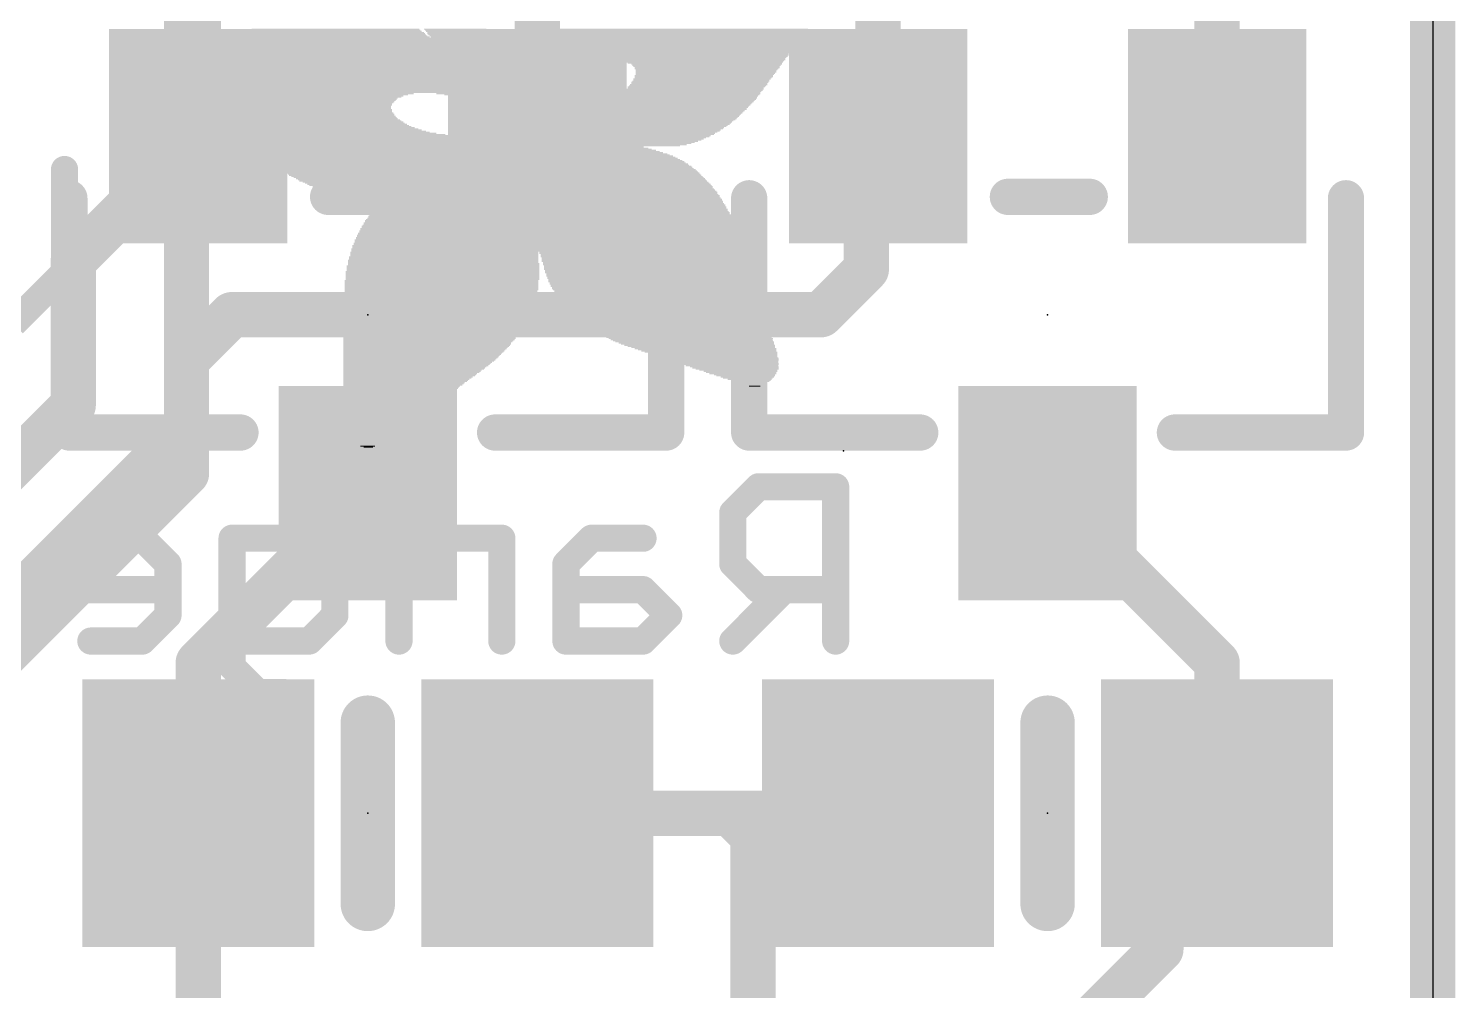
# Model space of a CAD drawing. Extents: x -0.1 to 20.4, y -0.1 to 17.9.
# Drawn here: x 12.45 to 20.45, y 4.85 to 10.24 of the extents above; entities that cross this region are included whole.
import ezdxf

# ---------------------------------------------------------------- set-up
doc = ezdxf.new("R2010")
doc.units = 0
for name, color, linetype in [('1', 12, 'CONTINUOUS'), ('16', 132, 'CONTINUOUS'), ('20', 53, 'CONTINUOUS'), ('21', 40, 'CONTINUOUS'), ('22', 6, 'CONTINUOUS'), ('23', 53, 'CONTINUOUS'), ('24', 53, 'CONTINUOUS')]:
    doc.layers.add(name, color=color, linetype=linetype)

# ---------------------------------------------------------------- blocks, each defined once
blk = doc.blocks.new('RECT')
blk.add_solid([(-0.5, -0.5), (0.5, -0.5), (-0.5, 0.5), (0.5, 0.5)])

msp = doc.modelspace()

# ---------------------------------------------------------------- linework, layer by layer
at = {"layer": '1', "const_width": 0.254}
for points in [[(20.32, 17.78), (20.32, 0)], [(13.401, 11.303), (13.401, 9.636)], [(15.301, 11.303), (15.301, 9.636)], [(17.211, 11.303), (17.211, 9.636)], [(19.111, 9.636), (19.111, 11.303)], [(12.7, 8.935), (13.401, 9.636)], [(17.145, 9.57), (17.211, 9.636)], [(17.145, 8.89), (17.145, 9.57)], [(12.7, 8.128), (12.7, 8.935)], [(16.891, 8.636), (17.145, 8.89)], [(13.335, 8.382), (13.589, 8.636)], [(13.589, 8.636), (16.891, 8.636)], [(13.335, 8.001), (13.335, 8.382)], [(12.065, 7.493), (12.7, 8.128)], [(12.319, 6.985), (13.335, 8.001)], [(14.351, 7.636), (13.401, 6.686)], [(18.161, 7.636), (19.111, 6.686)], [(13.401, 6.686), (13.401, 5.842)], [(19.111, 6.686), (19.111, 6.35)], [(18.796, 5.08), (18.796, 6.35)], [(18.796, 6.35), (19.111, 6.35)], [(19.111, 6.35), (19.111, 5.842)], [(13.401, 5.842), (13.401, 4.379)], [(15.301, 5.842), (16.383, 5.842)], [(16.383, 5.842), (17.211, 5.842)], [(16.383, 5.842), (16.51, 5.715)], [(16.51, 5.715), (16.51, 1.651)], [(17.78, 4.064), (18.796, 5.08)]]:
    msp.add_lwpolyline(points, dxfattribs=at)
at = {"layer": '1', "const_width": 0.127}
for points in [[(13.4459, 9.5911, 1), (13.3561, 9.6809)], [(17.2559, 9.5911, 1), (17.1661, 9.6809)], [(13.3375, 9.636, 1), (13.4645, 9.636)], [(15.2375, 9.636, 1), (15.3645, 9.636)], [(17.2085, 9.57, 1), (17.0815, 9.57)], [(17.1001, 9.6149, 1), (17.1899, 9.5251)], [(17.1475, 9.636, 1), (17.2745, 9.636)], [(19.0475, 9.636, 1), (19.1745, 9.636)], [(12.7635, 8.935, 1), (12.6365, 8.935)], [(12.6551, 8.9799, 1), (12.7449, 8.8901)], [(17.1899, 8.8451, 1), (17.1001, 8.9349)], [(17.0815, 8.89, 1), (17.2085, 8.89)], [(13.589, 8.6995, 1), (13.589, 8.5725)], [(13.6339, 8.5911, 1), (13.5441, 8.6809)], [(16.8461, 8.6809, 1), (16.9359, 8.5911)], [(16.891, 8.5725, 1), (16.891, 8.6995)], [(13.3985, 8.382, 1), (13.2715, 8.382)], [(13.2901, 8.4269, 1), (13.3799, 8.3371)], [(12.7449, 8.0831, 1), (12.6551, 8.1729)], [(12.6365, 8.128, 1), (12.7635, 8.128)], [(13.3799, 7.9561, 1), (13.2901, 8.0459)], [(13.2715, 8.001, 1), (13.3985, 8.001)], [(14.3959, 7.5911, 1), (14.3061, 7.6809)], [(18.2059, 7.6809, 1), (18.1161, 7.5911)], [(13.4645, 6.686, 1), (13.3375, 6.686)], [(19.1745, 6.686, 1), (19.0475, 6.686)], [(13.3561, 6.7309, 1), (13.4459, 6.6411)], [(19.0661, 6.6411, 1), (19.1559, 6.7309)], [(18.8595, 6.35, 1), (18.7325, 6.35)], [(18.796, 6.4135, 1), (18.796, 6.2865)], [(19.1745, 6.35, 1), (19.0475, 6.35)], [(19.0475, 6.35, 1), (19.1745, 6.35)], [(19.111, 6.2865, 1), (19.111, 6.4135)], [(13.4645, 5.842, 1), (13.3375, 5.842)], [(15.301, 5.9055, 1), (15.301, 5.7785)], [(16.383, 5.9055, 1), (16.383, 5.7785)], [(16.4279, 5.8869, 1), (16.3381, 5.7971)], [(16.383, 5.7785, 1), (16.383, 5.9055)], [(17.211, 5.7785, 1), (17.211, 5.9055)], [(13.3375, 5.842, 1), (13.4645, 5.842)], [(16.5735, 5.715, 1), (16.4465, 5.715)], [(19.0475, 5.842, 1), (19.1745, 5.842)], [(16.4651, 5.6701, 1), (16.5549, 5.7599)], [(18.8409, 5.0351, 1), (18.7511, 5.1249)], [(18.7325, 5.08, 1), (18.8595, 5.08)]]:
    msp.add_lwpolyline(points, format="xyb", dxfattribs=at)
at = {"layer": '16', "const_width": 0.254}
for points in [[(20.32, 17.78), (20.32, 0)], [(13.335, 13.716), (13.335, 7.747)], [(13.335, 7.747), (10.16, 4.572)]]:
    msp.add_lwpolyline(points, dxfattribs=at)
at = {"layer": '16', "const_width": 0.127}
for points in [[(13.3799, 7.7021, 1), (13.2901, 7.7919)], [(13.2715, 7.747, 1), (13.3985, 7.747)]]:
    msp.add_lwpolyline(points, format="xyb", dxfattribs=at)
at = {"layer": '20'}
msp.add_line((20.32, 15.24), (20.32, 2.54), dxfattribs=at)
at = {"layer": '21'}
for points, const_width in [([(12.6786, 7.9756), (12.6786, 9.2884)], 0.2032), ([(14.1286, 9.2964), (14.5874, 9.2964)], 0.2032), ([(16.0234, 9.2884), (16.0234, 7.9756)], 0.2032), ([(16.4886, 7.9756), (16.4886, 9.2884)], 0.2032), ([(17.9386, 9.2964), (18.3974, 9.2964)], 0.2032), ([(19.8334, 9.2884), (19.8334, 7.9756)], 0.2032), ([(13.6374, 7.9756), (12.6786, 7.9756)], 0.2032), ([(16.0234, 7.9756), (15.0646, 7.9756)], 0.2032), ([(17.4474, 7.9756), (16.4886, 7.9756)], 0.2032), ([(19.8334, 7.9756), (18.8746, 7.9756)], 0.2032), ([(14.351, 6.35), (14.351, 5.334)], 0.3048), ([(18.161, 5.334), (18.161, 6.35)], 0.3048)]:
    msp.add_lwpolyline(points, dxfattribs=dict(at, const_width=const_width))
for points, const_width in [([(12.7294, 9.2884, 1), (12.6278, 9.2884)], 0.1016), ([(14.1286, 9.3472, 1), (14.1286, 9.2456)], 0.1016), ([(14.5874, 9.2456, 1), (14.5874, 9.3472)], 0.1016), ([(16.0742, 9.2884, 1), (15.9726, 9.2884)], 0.1016), ([(16.5394, 9.2884, 1), (16.4378, 9.2884)], 0.1016), ([(17.9386, 9.3472, 1), (17.9386, 9.2456)], 0.1016), ([(18.3974, 9.2456, 1), (18.3974, 9.3472)], 0.1016), ([(19.8842, 9.2884, 1), (19.7826, 9.2884)], 0.1016), ([(12.6786, 8.0264, 1), (12.6786, 7.9248)], 0.1016), ([(12.6278, 7.9756, 1), (12.7294, 7.9756)], 0.1016), ([(13.6374, 7.9248, 1), (13.6374, 8.0264)], 0.1016), ([(15.0646, 8.0264, 1), (15.0646, 7.9248)], 0.1016), ([(15.9726, 7.9756, 1), (16.0742, 7.9756)], 0.1016), ([(16.0234, 7.9248, 1), (16.0234, 8.0264)], 0.1016), ([(16.4886, 8.0264, 1), (16.4886, 7.9248)], 0.1016), ([(16.4378, 7.9756, 1), (16.5394, 7.9756)], 0.1016), ([(17.4474, 7.9248, 1), (17.4474, 8.0264)], 0.1016), ([(18.8746, 8.0264, 1), (18.8746, 7.9248)], 0.1016), ([(19.7826, 7.9756, 1), (19.8842, 7.9756)], 0.1016), ([(19.8334, 7.9248, 1), (19.8334, 8.0264)], 0.1016), ([(14.4272, 6.35, 1), (14.2748, 6.35)], 0.1524), ([(18.2372, 6.35, 1), (18.0848, 6.35)], 0.1524), ([(14.2748, 5.334, 1), (14.4272, 5.334)], 0.1524), ([(18.0848, 5.334, 1), (18.2372, 5.334)], 0.1524)]:
    msp.add_lwpolyline(points, format="xyb", dxfattribs=dict(at, const_width=const_width))
at = {"layer": '22', "const_width": 0.1524}
for points in [[(12.6514, 9.4495), (12.6514, 8.8733)], [(12.6514, 8.8733), (12.3633, 8.5852)], [(16.541, 7.6715), (16.397, 7.5275)], [(16.9732, 7.6715), (16.541, 7.6715)], [(16.9732, 6.8072), (16.9732, 7.6715)], [(16.397, 7.5275), (16.397, 7.2394)], [(12.799, 7.3834), (12.6549, 7.2394)], [(13.0871, 7.3834), (12.799, 7.3834)], [(13.2311, 7.2394), (13.0871, 7.3834)], [(13.5904, 6.6631), (13.5904, 7.3834)], [(13.5904, 7.3834), (14.0226, 7.3834)], [(14.0226, 7.3834), (14.1666, 7.2394)], [(14.67, 7.3834), (14.5259, 7.2394)], [(15.1022, 7.3834), (14.67, 7.3834)], [(15.1022, 6.8072), (15.1022, 7.3834)], [(15.6055, 7.3834), (15.4615, 7.2394)], [(15.8936, 7.3834), (15.6055, 7.3834)], [(12.6549, 7.2394), (12.6549, 7.0953)], [(13.2311, 6.9513), (13.2311, 7.2394)], [(14.1666, 7.2394), (14.1666, 6.9513)], [(14.5259, 7.2394), (14.5259, 6.8072)], [(15.4615, 7.2394), (15.4615, 6.8072)], [(16.397, 7.2394), (16.541, 7.0953)], [(12.6549, 7.0953), (13.2311, 7.0953)], [(15.8936, 7.0953), (15.4615, 7.0953)], [(16.0377, 6.9513), (15.8936, 7.0953)], [(16.6851, 7.0953), (16.397, 6.8072)], [(16.541, 7.0953), (16.9732, 7.0953)], [(13.0871, 6.8072), (13.2311, 6.9513)], [(14.1666, 6.9513), (14.0226, 6.8072)], [(15.8936, 6.8072), (16.0377, 6.9513)], [(12.799, 6.8072), (13.0871, 6.8072)], [(14.0226, 6.8072), (13.5904, 6.8072)], [(15.4615, 6.8072), (15.8936, 6.8072)], [(13.7345, 6.5191), (13.5904, 6.6631)], [(13.8785, 6.5191), (13.7345, 6.5191)]]:
    msp.add_lwpolyline(points, dxfattribs=at)
at = {"layer": '22', "const_width": 0.0762}
for points in [[(12.6895, 9.4495, 1), (12.6133, 9.4495)], [(12.6133, 8.8733, 1), (12.6895, 8.8733)], [(12.6784, 8.8464, 1), (12.6245, 8.9003)], [(16.541, 7.7096, 1), (16.541, 7.6334)], [(16.568, 7.6446, 1), (16.5141, 7.6985)], [(17.0113, 7.6715, 1), (16.9351, 7.6715)], [(16.9732, 7.6334, 1), (16.9732, 7.7096)], [(16.4351, 7.5275, 1), (16.3589, 7.5275)], [(16.37, 7.5544, 1), (16.4239, 7.5005)], [(12.799, 7.4215, 1), (12.799, 7.3453)], [(12.8259, 7.3565, 1), (12.772, 7.4104)], [(13.114, 7.4104, 1), (13.0601, 7.3565)], [(13.0871, 7.3453, 1), (13.0871, 7.4215)], [(13.6285, 7.3834, 1), (13.5523, 7.3834)], [(13.5904, 7.4215, 1), (13.5904, 7.3453)], [(14.0495, 7.4104, 1), (13.9956, 7.3565)], [(14.0226, 7.3453, 1), (14.0226, 7.4215)], [(14.67, 7.4215, 1), (14.67, 7.3453)], [(14.6969, 7.3565, 1), (14.643, 7.4104)], [(15.1403, 7.3834, 1), (15.0641, 7.3834)], [(15.1022, 7.3453, 1), (15.1022, 7.4215)], [(15.6055, 7.4215, 1), (15.6055, 7.3453)], [(15.6325, 7.3565, 1), (15.5786, 7.4104)], [(15.8936, 7.3453, 1), (15.8936, 7.4215)], [(12.693, 7.2394, 1), (12.6168, 7.2394)], [(12.628, 7.2663, 1), (12.6818, 7.2124)], [(13.2692, 7.2394, 1), (13.193, 7.2394)], [(13.2042, 7.2124, 1), (13.2581, 7.2663)], [(14.2047, 7.2394, 1), (14.1285, 7.2394)], [(14.1397, 7.2124, 1), (14.1936, 7.2663)], [(14.564, 7.2394, 1), (14.4878, 7.2394)], [(14.499, 7.2663, 1), (14.5529, 7.2124)], [(15.4345, 7.2663, 1), (15.4884, 7.2124)], [(15.4996, 7.2394, 1), (15.4234, 7.2394)], [(16.4239, 7.2663, 1), (16.37, 7.2124)], [(16.3589, 7.2394, 1), (16.4351, 7.2394)], [(12.6549, 7.1334, 1), (12.6549, 7.0572)], [(12.6168, 7.0953, 1), (12.693, 7.0953)], [(13.2311, 7.0572, 1), (13.2311, 7.1334)], [(15.4615, 7.1334, 1), (15.4615, 7.0572)], [(15.9206, 7.1223, 1), (15.8667, 7.0684)], [(15.8936, 7.0572, 1), (15.8936, 7.1334)], [(16.541, 7.1334, 1), (16.541, 7.0572)], [(16.5141, 7.0684, 1), (16.568, 7.1223)], [(16.712, 7.0684, 1), (16.6581, 7.1223)], [(16.9732, 7.0572, 1), (16.9732, 7.1334)], [(13.193, 6.9513, 1), (13.2692, 6.9513)], [(13.2581, 6.9243, 1), (13.2042, 6.9782)], [(14.1285, 6.9513, 1), (14.2047, 6.9513)], [(14.1936, 6.9243, 1), (14.1397, 6.9782)], [(16.0646, 6.9243, 1), (16.0107, 6.9782)], [(16.0107, 6.9243, 1), (16.0646, 6.9782)], [(12.799, 6.8453, 1), (12.799, 6.7691)], [(13.0871, 6.7691, 1), (13.0871, 6.8453)], [(13.5904, 6.8453, 1), (13.5904, 6.7691)], [(14.0226, 6.7691, 1), (14.0226, 6.8453)], [(15.4615, 6.8453, 1), (15.4615, 6.7691)], [(15.8936, 6.7691, 1), (15.8936, 6.8453)], [(13.0601, 6.8341, 1), (13.114, 6.7803)], [(13.9956, 6.8341, 1), (14.0495, 6.7803)], [(14.4878, 6.8072, 1), (14.564, 6.8072)], [(15.0641, 6.8072, 1), (15.1403, 6.8072)], [(15.4234, 6.8072, 1), (15.4996, 6.8072)], [(15.8667, 6.8341, 1), (15.9206, 6.7803)], [(16.37, 6.8341, 1), (16.4239, 6.7803)], [(16.9351, 6.8072, 1), (17.0113, 6.8072)], [(13.6174, 6.6901, 1), (13.5635, 6.6362)], [(13.5523, 6.6631, 1), (13.6285, 6.6631)], [(13.7345, 6.5572, 1), (13.7345, 6.481)], [(13.7075, 6.4921, 1), (13.7614, 6.546)], [(13.8785, 6.481, 1), (13.8785, 6.5572)]]:
    msp.add_lwpolyline(points, format="xyb", dxfattribs=at)
at = {"layer": '23'}
for p in [(14.351, 8.636), (18.161, 8.636), (14.351, 5.842), (18.161, 5.842)]:
    msp.add_point(p, dxfattribs=at)
at = {"layer": '24'}
msp.add_point((17.018, 7.874), dxfattribs=at)

# ---------------------------------------------------------------- block references
at = {"layer": '1', "yscale": 1.2, "rotation": 180}
for p in [(13.401, 9.636), (15.301, 9.636), (17.211, 9.636), (19.111, 9.636), (14.351, 7.636), (18.161, 7.636)]:
    msp.add_blockref('RECT', p, dxfattribs=at)
at = {"layer": '1', "xscale": 1.3, "yscale": 1.5}
for p in [(13.401, 5.842), (15.301, 5.842)]:
    msp.add_blockref('RECT', p, dxfattribs=at)
at = {"layer": '1', "xscale": 1.3, "yscale": 1.5, "rotation": 180}
for p in [(17.211, 5.842), (19.111, 5.842)]:
    msp.add_blockref('RECT', p, dxfattribs=at)
at = {"layer": '22', "rotation": 180}
for p, xscale, yscale in [((14.17, 10.2362), 0.9398, 0.0064), ((14.8399, 10.2362), 0.3493, 0.0064), ((16.0179, 10.2362), 1.6002, 0.0064), ((14.2272, 10.1537), 1.5748, 0.0063), ((14.2367, 10.16), 1.5558, 0.0064), ((14.2462, 10.1664), 1.5367, 0.0063), ((14.2558, 10.1727), 1.5177, 0.0064), ((14.2685, 10.1791), 1.4923, 0.0063), ((14.2748, 10.1854), 1.4796, 0.0064), ((14.1256, 10.1918), 1.143, 0.0063), ((14.1319, 10.1981), 1.1049, 0.0064), ((14.1351, 10.2045), 1.0858, 0.0063), ((14.1447, 10.2108), 1.0541, 0.0064), ((14.1509, 10.2172), 1.0287, 0.0063), ((14.1542, 10.2235), 0.9969, 0.0064), ((14.1605, 10.2299), 0.9716, 0.0063), ((14.8432, 10.2299), 0.3429, 0.0063), ((14.8463, 10.2235), 0.3366, 0.0064), ((14.8495, 10.2172), 0.3302, 0.0063), ((14.8495, 10.2108), 0.3302, 0.0064), ((14.8527, 10.2045), 0.3239, 0.0063), ((14.8559, 10.1981), 0.3175, 0.0064), ((14.859, 10.1918), 0.3112, 0.0063), ((16.0178, 10.2299), 1.5875, 0.0063), ((16.0147, 10.2235), 1.5812, 0.0064), ((16.0115, 10.2172), 1.5748, 0.0063), ((16.0147, 10.2108), 1.5684, 0.0064), ((16.0115, 10.2045), 1.5621, 0.0063), ((16.0052, 10.1918), 1.5494, 0.0063), ((16.0052, 10.1854), 1.5494, 0.0064), ((16.0084, 10.1981), 1.5557, 0.0064), ((16.0052, 10.1791), 1.5367, 0.0063), ((16.002, 10.1727), 1.5304, 0.0064), ((15.9988, 10.1664), 1.524, 0.0063), ((15.9988, 10.16), 1.524, 0.0064), ((15.9957, 10.1537), 1.5177, 0.0063), ((14.1415, 10.0775), 1.7717, 0.0063), ((14.1478, 10.0838), 1.759, 0.0064), ((14.151, 10.0902), 1.7526, 0.0063), ((14.1574, 10.0965), 1.7399, 0.0064), ((14.1573, 10.1029), 1.7272, 0.0063), ((14.1637, 10.1092), 1.7145, 0.0064), ((14.1732, 10.1156), 1.6954, 0.0063), ((14.1796, 10.1219), 1.6827, 0.0064), ((14.189, 10.1283), 1.6637, 0.0063), ((14.1986, 10.1346), 1.6446, 0.0064), ((14.2113, 10.141), 1.6192, 0.0063), ((14.2145, 10.1473), 1.6002, 0.0064), ((15.9925, 10.1473), 1.5113, 0.0064), ((15.9925, 10.141), 1.4986, 0.0063), ((15.9925, 10.1346), 1.4986, 0.0064), ((15.9893, 10.1283), 1.4922, 0.0063), ((15.9862, 10.1219), 1.4859, 0.0064), ((15.9862, 10.1156), 1.4859, 0.0063), ((15.983, 10.1092), 1.4795, 0.0064), ((15.9798, 10.1029), 1.4732, 0.0063), ((15.9766, 10.0965), 1.4668, 0.0064), ((15.9766, 10.0902), 1.4668, 0.0063), ((15.9735, 10.0838), 1.4605, 0.0064), ((15.9703, 10.0775), 1.4541, 0.0063), ((14.1351, 10.014), 1.8224, 0.0063), ((14.1351, 10.0076), 1.8224, 0.0064), ((14.1383, 10.0013), 1.8288, 0.0063), ((14.1383, 9.9949), 1.8288, 0.0064), ((14.1351, 10.033), 1.8098, 0.0064), ((14.1383, 10.0267), 1.8161, 0.0063), ((14.1383, 10.0203), 1.8161, 0.0064), ((14.1351, 10.0521), 1.797, 0.0063), ((14.1351, 10.0457), 1.797, 0.0064), ((14.1383, 10.0394), 1.8034, 0.0063), ((14.1383, 10.0584), 1.7907, 0.0064), ((14.1415, 10.0711), 1.7843, 0.0064), ((14.1415, 10.0648), 1.7843, 0.0063), ((15.4146, 10.0076), 0.3429, 0.0064), ((15.9671, 10.0711), 1.4478, 0.0064), ((15.9671, 10.0648), 1.4478, 0.0063), ((15.9639, 10.0584), 1.4414, 0.0064), ((15.494, 10.0521), 0.5016, 0.0063), ((15.4718, 10.0457), 0.4572, 0.0064), ((15.4559, 10.0394), 0.4254, 0.0063), ((15.4464, 10.033), 0.4064, 0.0064), ((15.4369, 10.0267), 0.3873, 0.0063), ((15.4305, 10.0203), 0.3746, 0.0064), ((15.421, 10.014), 0.3556, 0.0063), ((15.4051, 10.0013), 0.3238, 0.0063), ((15.402, 9.9949), 0.3175, 0.0064), ((16.2275, 10.0521), 0.9017, 0.0063), ((16.2401, 10.0457), 0.8636, 0.0064), ((16.2496, 10.0394), 0.8445, 0.0063), ((16.2496, 10.033), 0.8319, 0.0064), ((16.2496, 10.0267), 0.8191, 0.0063), ((16.2528, 10.0203), 0.8128, 0.0064), ((16.2496, 10.014), 0.8065, 0.0063), ((16.2496, 10.0076), 0.7937, 0.0064), ((16.2465, 10.0013), 0.7874, 0.0063), ((16.2465, 9.9949), 0.7874, 0.0064), ((14.1478, 9.9632), 1.8478, 0.0063), ((14.1478, 9.9568), 1.8478, 0.0064), ((14.151, 9.9505), 1.8542, 0.0063), ((14.151, 9.9441), 1.8542, 0.0064), ((14.1415, 9.9886), 1.8351, 0.0063), ((14.1415, 9.9822), 1.8351, 0.0064), ((14.1447, 9.9759), 1.8415, 0.0063), ((14.1447, 9.9695), 1.8415, 0.0064), ((14.1573, 9.9378), 1.8542, 0.0063), ((14.1573, 9.9314), 1.8542, 0.0064), ((14.1637, 9.9251), 1.8542, 0.0063), ((14.1669, 9.9187), 1.8605, 0.0064), ((15.3289, 9.9187), 0.2222, 0.0064), ((15.3416, 9.9314), 0.235, 0.0064), ((15.3353, 9.9251), 0.2223, 0.0063), ((15.3607, 9.9568), 0.2603, 0.0064), ((15.3575, 9.9505), 0.254, 0.0063), ((15.3512, 9.9441), 0.2413, 0.0064), ((15.348, 9.9378), 0.2349, 0.0063), ((15.3797, 9.9759), 0.2858, 0.0063), ((15.3861, 9.9822), 0.2985, 0.0064), ((15.3734, 9.9695), 0.2731, 0.0064), ((15.3702, 9.9632), 0.2667, 0.0063), ((15.3956, 9.9886), 0.3048, 0.0063), ((16.1989, 9.9187), 0.7683, 0.0064), ((16.2052, 9.9251), 0.7684, 0.0063), ((16.2115, 9.9378), 0.7683, 0.0063), ((16.2084, 9.9314), 0.762, 0.0064), ((16.2179, 9.9441), 0.7684, 0.0064), ((16.2243, 9.9568), 0.7683, 0.0064), ((16.2211, 9.9505), 0.762, 0.0063), ((16.2338, 9.9759), 0.7747, 0.0063), ((16.2338, 9.9695), 0.7747, 0.0064), ((16.2306, 9.9632), 0.7684, 0.0063), ((16.2433, 9.9886), 0.781, 0.0063), ((16.2401, 9.9822), 0.7747, 0.0064), ((14.1732, 9.9123), 1.8606, 0.0063), ((14.1732, 9.906), 1.8606, 0.0064), ((14.1828, 9.8997), 1.8669, 0.0063), ((14.1859, 9.8933), 1.8606, 0.0064), ((14.1955, 9.887), 1.8669, 0.0063), ((14.2018, 9.8806), 1.8669, 0.0064), ((13.9415, 9.8742), 1.3335, 0.0063), ((13.9287, 9.8679), 1.2954, 0.0064), ((13.9223, 9.8616), 1.2573, 0.0063), ((13.9192, 9.8552), 1.2382, 0.0064), ((13.9129, 9.8489), 1.2129, 0.0063), ((13.916, 9.8425), 1.1938, 0.0064), ((13.9161, 9.8361), 1.1811, 0.0063), ((14.9479, 9.8742), 0.4254, 0.0063), ((15.0876, 9.8679), 0.616, 0.0064), ((15.1003, 9.8616), 0.5778, 0.0063), ((15.1099, 9.8552), 0.5461, 0.0064), ((15.1194, 9.8489), 0.5143, 0.0063), ((15.1257, 9.8425), 0.5016, 0.0064), ((15.1321, 9.8361), 0.4763, 0.0063), ((15.2813, 9.8742), 0.2286, 0.0063), ((15.294, 9.8806), 0.2159, 0.0064), ((15.3035, 9.887), 0.2096, 0.0063), ((15.3099, 9.8933), 0.2095, 0.0064), ((15.3194, 9.906), 0.2159, 0.0064), ((15.3162, 9.8997), 0.2096, 0.0063), ((15.3258, 9.9123), 0.2159, 0.0063), ((16.1195, 9.8361), 0.8001, 0.0063), ((16.129, 9.8425), 0.7938, 0.0064), ((16.1354, 9.8489), 0.7937, 0.0063), ((16.1417, 9.8552), 0.781, 0.0064), ((16.1481, 9.8616), 0.7811, 0.0063), ((16.1544, 9.8679), 0.781, 0.0064), ((16.1608, 9.8742), 0.7811, 0.0063), ((16.1639, 9.8806), 0.7747, 0.0064), ((16.1702, 9.887), 0.7747, 0.0063), ((16.1798, 9.8933), 0.7684, 0.0064), ((16.183, 9.8997), 0.7747, 0.0063), ((16.1925, 9.9123), 0.7684, 0.0063), ((16.1893, 9.906), 0.762, 0.0064), ((13.916, 9.8298), 1.1684, 0.0064), ((13.9192, 9.8235), 1.1494, 0.0063), ((13.9192, 9.8171), 1.1366, 0.0064), ((13.9223, 9.8108), 1.1303, 0.0063), ((13.9256, 9.8044), 1.1113, 0.0064), ((13.9288, 9.798), 1.1049, 0.0063), ((13.9351, 9.7917), 1.0922, 0.0064), ((13.9414, 9.7854), 1.0922, 0.0063), ((13.9446, 9.779), 1.0858, 0.0064), ((13.951, 9.7727), 1.0731, 0.0063), ((13.9573, 9.7663), 1.0732, 0.0064), ((13.9637, 9.7599), 1.0731, 0.0063), ((13.97, 9.7536), 1.0604, 0.0064), ((15.1384, 9.8298), 0.4636, 0.0064), ((15.1448, 9.8235), 0.4381, 0.0063), ((15.1479, 9.8171), 0.4318, 0.0064), ((15.1543, 9.8108), 0.4191, 0.0063), ((15.1606, 9.8044), 0.4064, 0.0064), ((15.1638, 9.798), 0.4, 0.0063), ((15.1702, 9.7917), 0.3873, 0.0064), ((15.1733, 9.7854), 0.381, 0.0063), ((15.1765, 9.779), 0.3746, 0.0064), ((15.1829, 9.7727), 0.3747, 0.0063), ((15.1861, 9.7663), 0.3683, 0.0064), ((15.1892, 9.7599), 0.3746, 0.0063), ((15.1956, 9.7536), 0.3747, 0.0064), ((15.9925, 9.7536), 0.889, 0.0064), ((16.0052, 9.7599), 0.8763, 0.0063), ((16.0179, 9.7663), 0.8636, 0.0064), ((16.0274, 9.7727), 0.8572, 0.0063), ((16.0401, 9.779), 0.8446, 0.0064), ((16.0528, 9.7854), 0.8446, 0.0063), ((16.0592, 9.7917), 0.8319, 0.0064), ((16.0687, 9.798), 0.8255, 0.0063), ((16.0782, 9.8044), 0.8192, 0.0064), ((16.0877, 9.8108), 0.8128, 0.0063), ((16.0941, 9.8171), 0.8128, 0.0064), ((16.1036, 9.8235), 0.8064, 0.0063), ((16.1132, 9.8298), 0.8001, 0.0064), ((13.9764, 9.7473), 1.0605, 0.0063), ((13.9859, 9.7409), 1.0541, 0.0064), ((13.9923, 9.7346), 1.0541, 0.0063), ((14.0018, 9.7282), 1.0605, 0.0064), ((14.0113, 9.7218), 1.0541, 0.0063), ((14.0208, 9.7155), 1.0604, 0.0064), ((14.0304, 9.7092), 1.0541, 0.0063), ((14.0399, 9.7028), 1.0605, 0.0064), ((14.0526, 9.6965), 1.0605, 0.0063), ((14.0621, 9.6901), 1.0668, 0.0064), ((14.0747, 9.6837), 1.0795, 0.0063), ((14.0907, 9.6774), 1.0859, 0.0064), ((15.6623, 9.6774), 1.3589, 0.0064), ((15.6718, 9.6837), 1.3526, 0.0063), ((15.6814, 9.6901), 1.3589, 0.0064), ((15.205, 9.7473), 0.3937, 0.0063), ((15.694, 9.7028), 1.3716, 0.0064), ((15.6877, 9.6965), 1.3589, 0.0063), ((15.7035, 9.7155), 1.3779, 0.0064), ((15.2178, 9.7409), 0.4064, 0.0064), ((15.7163, 9.7346), 1.4033, 0.0063), ((15.7131, 9.7282), 1.397, 0.0064), ((15.7068, 9.7218), 1.3843, 0.0063), ((15.7004, 9.7092), 1.3716, 0.0063), ((15.9544, 9.7409), 0.9398, 0.0064), ((15.9734, 9.7473), 0.9144, 0.0063), ((14.1034, 9.6711), 1.0985, 0.0063), ((14.1192, 9.6647), 1.1176, 0.0064), ((14.1351, 9.6584), 1.124, 0.0063), ((14.1574, 9.652), 1.1557, 0.0064), ((14.1859, 9.6456), 1.2002, 0.0063), ((14.9352, 9.6393), 2.6734, 0.0064), ((14.9352, 9.633), 2.6606, 0.0063), ((14.9321, 9.6266), 2.6289, 0.0064), ((14.9289, 9.6203), 2.6099, 0.0063), ((14.9289, 9.6139), 2.5845, 0.0064), ((14.9225, 9.6075), 2.559, 0.0063), ((14.9162, 9.6012), 2.5337, 0.0064), ((14.913, 9.5949), 2.5019, 0.0063), ((15.5797, 9.6456), 1.4224, 0.0063), ((15.6052, 9.652), 1.3843, 0.0064), ((15.6274, 9.6584), 1.3653, 0.0063), ((15.6401, 9.6647), 1.3653, 0.0064), ((15.6528, 9.6711), 1.3525, 0.0063), ((14.9035, 9.5885), 2.4701, 0.0064), ((14.8876, 9.5822), 2.4257, 0.0063), ((14.7923, 9.5758), 2.2098, 0.0064), ((14.5225, 9.5694), 1.6573, 0.0063), ((14.5193, 9.5631), 1.6383, 0.0064), ((14.5225, 9.5568), 1.6193, 0.0063), ((14.5225, 9.5504), 1.6065, 0.0064), ((14.5288, 9.5441), 1.5938, 0.0063), ((14.5288, 9.5377), 1.5812, 0.0064), ((14.5352, 9.5313), 1.5685, 0.0063), ((14.4145, 9.525), 1.3144, 0.0064), ((14.4082, 9.5187), 1.2891, 0.0063), ((15.2146, 9.525), 0.2096, 0.0064), ((15.221, 9.5187), 0.1969, 0.0063), ((15.6623, 9.5694), 0.5207, 0.0063), ((15.6845, 9.5631), 0.5144, 0.0064), ((15.7068, 9.5568), 0.5207, 0.0063), ((15.7194, 9.5504), 0.5334, 0.0064), ((15.7385, 9.5441), 0.5334, 0.0063), ((15.7544, 9.5377), 0.5525, 0.0064), ((15.7671, 9.5313), 0.5525, 0.0063), ((15.7829, 9.525), 0.5588, 0.0064), ((15.7925, 9.5187), 0.5651, 0.0063), ((14.4082, 9.5123), 1.2637, 0.0064), ((14.4082, 9.506), 1.2509, 0.0063), ((14.405, 9.4996), 1.2319, 0.0064), ((14.4082, 9.4932), 1.2129, 0.0063), ((14.4082, 9.4869), 1.2001, 0.0064), ((14.4082, 9.4806), 1.1875, 0.0063), ((14.4113, 9.4742), 1.1684, 0.0064), ((14.4114, 9.4679), 1.1557, 0.0063), ((14.4145, 9.4615), 1.1366, 0.0064), ((14.4145, 9.4551), 1.124, 0.0063), ((14.4177, 9.4488), 1.1049, 0.0064), ((14.4177, 9.4425), 1.0922, 0.0063), ((14.4209, 9.4361), 1.0731, 0.0064), ((15.221, 9.5123), 0.1841, 0.0064), ((15.2273, 9.506), 0.1842, 0.0063), ((15.2273, 9.4996), 0.1842, 0.0064), ((15.2305, 9.4932), 0.1778, 0.0063), ((15.2305, 9.4869), 0.1778, 0.0064), ((15.2337, 9.4806), 0.1715, 0.0063), ((15.2368, 9.4742), 0.1778, 0.0064), ((15.2368, 9.4679), 0.1778, 0.0063), ((15.2368, 9.4615), 0.1778, 0.0064), ((15.2368, 9.4551), 0.1778, 0.0063), ((15.24, 9.4488), 0.1842, 0.0064), ((15.24, 9.4425), 0.1842, 0.0063), ((15.2431, 9.4361), 0.1905, 0.0064), ((15.8052, 9.5123), 0.5651, 0.0064), ((15.8147, 9.506), 0.5715, 0.0063), ((15.8242, 9.4996), 0.5778, 0.0064), ((15.8369, 9.4932), 0.5778, 0.0063), ((15.8433, 9.4869), 0.5779, 0.0064), ((15.8528, 9.4806), 0.5842, 0.0063), ((15.8591, 9.4742), 0.5842, 0.0064), ((15.8687, 9.4679), 0.5905, 0.0063), ((15.8782, 9.4615), 0.5842, 0.0064), ((15.8814, 9.4551), 0.5905, 0.0063), ((15.8973, 9.4425), 0.5969, 0.0063), ((15.8941, 9.4488), 0.5905, 0.0064), ((15.9036, 9.4361), 0.5969, 0.0064), ((14.424, 9.4298), 1.0668, 0.0063), ((14.4272, 9.4234), 1.0478, 0.0064), ((14.4272, 9.417), 1.035, 0.0063), ((14.4304, 9.4107), 1.016, 0.0064), ((14.4367, 9.4044), 1.0033, 0.0063), ((14.4399, 9.398), 0.9842, 0.0064), ((14.4431, 9.3917), 0.9652, 0.0063), ((14.4463, 9.3853), 0.9589, 0.0064), ((14.4526, 9.3789), 0.9334, 0.0063), ((14.459, 9.3726), 0.9207, 0.0064), ((14.2812, 9.3663), 0.5397, 0.0063), ((14.2812, 9.3599), 0.5143, 0.0064), ((14.7352, 9.3599), 0.3429, 0.0064), ((14.7416, 9.3663), 0.3429, 0.0063), ((15.2559, 9.3789), 0.2286, 0.0063), ((15.2622, 9.3599), 0.2413, 0.0064), ((15.2591, 9.3726), 0.2349, 0.0064), ((15.2591, 9.3663), 0.2349, 0.0063), ((15.2431, 9.4298), 0.1905, 0.0063), ((15.2464, 9.4234), 0.1969, 0.0064), ((15.2464, 9.417), 0.1969, 0.0063), ((15.2495, 9.4107), 0.2032, 0.0064), ((15.2495, 9.4044), 0.2032, 0.0063), ((15.2527, 9.398), 0.2096, 0.0064), ((15.2559, 9.3917), 0.2159, 0.0063), ((15.2559, 9.3853), 0.2159, 0.0064), ((15.91, 9.4298), 0.5969, 0.0063), ((15.9163, 9.4234), 0.5969, 0.0064), ((15.9227, 9.417), 0.5969, 0.0063), ((15.929, 9.4107), 0.5969, 0.0064), ((15.9354, 9.4044), 0.5969, 0.0063), ((15.9417, 9.398), 0.5969, 0.0064), ((15.9481, 9.3917), 0.5969, 0.0063), ((15.9512, 9.3853), 0.6032, 0.0064), ((15.9576, 9.3789), 0.6033, 0.0063), ((15.9639, 9.3726), 0.6032, 0.0064), ((15.9703, 9.3663), 0.6033, 0.0063), ((15.9734, 9.3599), 0.6096, 0.0064), ((14.2843, 9.3536), 0.4826, 0.0063), ((14.2812, 9.3472), 0.4509, 0.0064), ((14.2812, 9.3408), 0.4127, 0.0063), ((14.2812, 9.3345), 0.3747, 0.0064), ((14.2812, 9.3282), 0.3365, 0.0063), ((14.2843, 9.3218), 0.2921, 0.0064), ((14.2875, 9.3155), 0.235, 0.0063), ((14.2875, 9.3091), 0.1588, 0.0064), ((14.6558, 9.2774), 0.4254, 0.0063), ((14.659, 9.2837), 0.4191, 0.0064), ((14.6654, 9.2901), 0.4191, 0.0063), ((14.6717, 9.2964), 0.4064, 0.0064), ((14.678, 9.3027), 0.4064, 0.0063), ((14.6844, 9.3091), 0.3937, 0.0064), ((14.6908, 9.3155), 0.3937, 0.0063), ((14.6939, 9.3218), 0.3874, 0.0064), ((14.7034, 9.3282), 0.381, 0.0063), ((14.7066, 9.3345), 0.3746, 0.0064), ((14.7162, 9.3408), 0.3683, 0.0063), ((14.7193, 9.3472), 0.362, 0.0064), ((14.7288, 9.3536), 0.3556, 0.0063), ((15.2845, 9.2774), 0.3493, 0.0063), ((15.2813, 9.2901), 0.3302, 0.0063), ((15.2813, 9.2837), 0.3302, 0.0064), ((15.2749, 9.3091), 0.3048, 0.0064), ((15.2781, 9.3027), 0.3112, 0.0063), ((15.2781, 9.2964), 0.3112, 0.0064), ((15.2686, 9.3282), 0.2794, 0.0063), ((15.275, 9.3155), 0.2921, 0.0063), ((15.2718, 9.3218), 0.2857, 0.0064), ((15.2622, 9.3536), 0.254, 0.0063), ((15.2654, 9.3472), 0.2604, 0.0064), ((15.2654, 9.3408), 0.2604, 0.0063), ((15.2686, 9.3345), 0.2667, 0.0064), ((15.9798, 9.3536), 0.6096, 0.0063), ((15.9861, 9.3408), 0.6096, 0.0063), ((15.983, 9.3472), 0.6033, 0.0064), ((15.9925, 9.3345), 0.6096, 0.0064), ((15.9957, 9.3282), 0.6159, 0.0063), ((16.002, 9.3218), 0.616, 0.0064), ((16.0052, 9.3155), 0.6096, 0.0063), ((16.0084, 9.3091), 0.6159, 0.0064), ((16.0147, 9.3027), 0.616, 0.0063), ((16.0147, 9.2964), 0.616, 0.0064), ((16.0211, 9.2901), 0.6159, 0.0063), ((16.0243, 9.2837), 0.6223, 0.0064), ((16.0243, 9.2774), 0.6223, 0.0063), ((14.6018, 9.1948), 0.4826, 0.0064), ((14.605, 9.2012), 0.4762, 0.0063), ((14.6113, 9.2075), 0.4763, 0.0064), ((14.6146, 9.2202), 0.4699, 0.0064), ((14.6146, 9.2139), 0.4699, 0.0063), ((14.6177, 9.2265), 0.4636, 0.0063), ((14.6241, 9.2329), 0.4635, 0.0064), ((14.6272, 9.2393), 0.4572, 0.0063), ((14.6304, 9.2456), 0.4508, 0.0064), ((14.6368, 9.252), 0.4509, 0.0063), ((14.64, 9.2583), 0.4445, 0.0064), ((14.6431, 9.2646), 0.4382, 0.0063), ((14.6526, 9.271), 0.4318, 0.0064), ((15.313, 9.2012), 0.4826, 0.0063), ((15.3194, 9.1948), 0.4953, 0.0064), ((15.3067, 9.2139), 0.4572, 0.0063), ((15.3131, 9.2075), 0.4699, 0.0064), ((15.3003, 9.2265), 0.4318, 0.0063), ((15.3067, 9.2202), 0.4445, 0.0064), ((15.3003, 9.2329), 0.4191, 0.0064), ((15.2972, 9.2393), 0.4127, 0.0063), ((15.2908, 9.252), 0.3874, 0.0063), ((15.294, 9.2456), 0.3937, 0.0064), ((15.2877, 9.2646), 0.3683, 0.0063), ((15.2908, 9.2583), 0.3746, 0.0064), ((15.2876, 9.271), 0.3556, 0.0064), ((16.0306, 9.271), 0.6223, 0.0064), ((16.0306, 9.2646), 0.6223, 0.0063), ((16.0338, 9.2583), 0.6287, 0.0064), ((16.0401, 9.252), 0.6286, 0.0063), ((16.0401, 9.2456), 0.6286, 0.0064), ((16.0433, 9.2393), 0.635, 0.0063), ((16.0433, 9.2329), 0.635, 0.0064), ((16.0496, 9.2139), 0.6477, 0.0063), ((16.0528, 9.2075), 0.654, 0.0064), ((16.0528, 9.2012), 0.654, 0.0063), ((16.056, 9.1948), 0.6604, 0.0064), ((16.0465, 9.2265), 0.6413, 0.0063), ((16.0465, 9.2202), 0.6413, 0.0064), ((14.5732, 9.1186), 0.5271, 0.0064), ((14.5765, 9.1313), 0.5207, 0.0064), ((14.5765, 9.125), 0.5207, 0.0063), ((14.5796, 9.1377), 0.5144, 0.0063), ((14.5828, 9.1504), 0.508, 0.0063), ((14.5828, 9.144), 0.508, 0.0064), ((14.586, 9.1631), 0.5017, 0.0063), ((14.586, 9.1567), 0.5017, 0.0064), ((14.5892, 9.1694), 0.4953, 0.0064), ((14.5955, 9.1758), 0.4953, 0.0063), ((14.5987, 9.1884), 0.4889, 0.0063), ((14.5987, 9.1821), 0.4889, 0.0064), ((15.7163, 9.1186), 1.4033, 0.0064), ((15.7163, 9.125), 1.3907, 0.0063), ((15.7195, 9.1377), 1.3843, 0.0063), ((15.7195, 9.1313), 1.3843, 0.0064), ((15.7194, 9.144), 1.3716, 0.0064), ((15.7226, 9.1504), 1.3652, 0.0063), ((15.7226, 9.1567), 1.3526, 0.0064), ((15.348, 9.1631), 0.6033, 0.0063), ((15.3384, 9.1694), 0.5715, 0.0064), ((15.3257, 9.1821), 0.5334, 0.0064), ((15.3321, 9.1758), 0.5461, 0.0063), ((15.3226, 9.1884), 0.5143, 0.0063), ((16.0433, 9.1631), 0.7112, 0.0063), ((16.0465, 9.1694), 0.6921, 0.0064), ((16.0496, 9.1821), 0.6731, 0.0064), ((16.0528, 9.1758), 0.6794, 0.0063), ((16.0528, 9.1884), 0.6668, 0.0063), ((15.3575, 9.0361), 2.1717, 0.0063), ((14.5669, 9.0551), 0.5778, 0.0064), ((14.5701, 9.0488), 0.5842, 0.0063), ((14.5765, 9.0424), 0.5969, 0.0064), ((14.5669, 9.0678), 0.5652, 0.0064), ((14.5669, 9.0615), 0.5652, 0.0063), ((14.5669, 9.0805), 0.5524, 0.0064), ((14.5669, 9.0742), 0.5524, 0.0063), ((14.5669, 9.0932), 0.5398, 0.0064), ((14.5701, 9.0869), 0.5461, 0.0063), ((14.5701, 9.1059), 0.5334, 0.0064), ((14.5701, 9.0996), 0.5334, 0.0063), ((14.5732, 9.1123), 0.5271, 0.0063), ((15.6782, 9.0424), 1.5303, 0.0064), ((15.6845, 9.0488), 1.505, 0.0063), ((15.6909, 9.0551), 1.4923, 0.0064), ((15.6941, 9.0615), 1.4859, 0.0063), ((15.7004, 9.0678), 1.4732, 0.0064), ((15.7004, 9.0742), 1.4605, 0.0063), ((15.7035, 9.0805), 1.4541, 0.0064), ((15.7035, 9.0869), 1.4415, 0.0063), ((15.7068, 9.0932), 1.4351, 0.0064), ((15.7099, 9.0996), 1.4288, 0.0063), ((15.7131, 9.1059), 1.4224, 0.0064), ((15.7131, 9.1123), 1.4097, 0.0063), ((14.7765, 8.9599), 1.0605, 0.0063), ((14.7797, 8.9853), 1.0541, 0.0063), ((14.7797, 8.9789), 1.0541, 0.0064), ((14.7797, 8.9726), 1.0541, 0.0063), ((14.7797, 8.9662), 1.0541, 0.0064), ((15.3575, 9.0043), 2.1971, 0.0064), ((15.3575, 8.998), 2.1971, 0.0063), ((15.3575, 8.9916), 2.1971, 0.0064), ((15.3575, 9.0234), 2.1844, 0.0063), ((15.3575, 9.017), 2.1844, 0.0064), ((15.3575, 9.0107), 2.1844, 0.0063), ((15.3575, 9.0297), 2.1717, 0.0064), ((15.8877, 8.9853), 1.1494, 0.0063), ((15.8877, 8.9789), 1.1494, 0.0064), ((15.8909, 8.9726), 1.143, 0.0063), ((15.8941, 8.9662), 1.1493, 0.0064), ((15.8941, 8.9599), 1.1493, 0.0063), ((14.7701, 8.8773), 1.0858, 0.0064), ((14.7733, 8.9091), 1.0795, 0.0063), ((14.7733, 8.9027), 1.0795, 0.0064), ((14.7733, 8.8963), 1.0795, 0.0063), ((14.7733, 8.89), 1.0795, 0.0064), ((14.7733, 8.8837), 1.0795, 0.0063), ((14.7733, 8.9408), 1.0668, 0.0064), ((14.7733, 8.9345), 1.0668, 0.0063), ((14.7733, 8.9281), 1.0668, 0.0064), ((14.7765, 8.9218), 1.0731, 0.0063), ((14.7765, 8.9154), 1.0731, 0.0064), ((14.7765, 8.9535), 1.0605, 0.0064), ((14.7765, 8.9472), 1.0605, 0.0063), ((15.8972, 8.9535), 1.143, 0.0064), ((15.9004, 8.9472), 1.1494, 0.0063), ((15.9004, 8.9408), 1.1494, 0.0064), ((15.9004, 8.9345), 1.1494, 0.0063), ((15.9068, 8.9281), 1.1493, 0.0064), ((15.9068, 8.9218), 1.1493, 0.0063), ((15.9068, 8.9154), 1.1493, 0.0064), ((15.9131, 8.9091), 1.1494, 0.0063), ((15.9131, 8.9027), 1.1494, 0.0064), ((15.9131, 8.8963), 1.1494, 0.0063), ((15.9163, 8.89), 1.1557, 0.0064), ((15.9195, 8.8837), 1.1493, 0.0063), ((15.9195, 8.8773), 1.1493, 0.0064), ((14.7637, 8.8265), 1.0859, 0.0064), ((14.7637, 8.8201), 1.0859, 0.0063), ((14.7637, 8.8138), 1.0859, 0.0064), ((14.7637, 8.8075), 1.0859, 0.0063), ((14.7637, 8.8011), 1.0859, 0.0064), ((14.7637, 8.7948), 1.0859, 0.0063), ((14.7701, 8.871), 1.0858, 0.0063), ((14.7701, 8.8646), 1.0858, 0.0064), ((14.7701, 8.8582), 1.0858, 0.0063), ((14.7701, 8.8519), 1.0858, 0.0064), ((14.7701, 8.8456), 1.0858, 0.0063), ((14.7701, 8.8392), 1.0858, 0.0064), ((14.7701, 8.8329), 1.0858, 0.0063), ((15.9227, 8.871), 1.1557, 0.0063), ((15.9258, 8.8646), 1.1494, 0.0064), ((15.9258, 8.8582), 1.1494, 0.0063), ((15.929, 8.8519), 1.1557, 0.0064), ((15.9322, 8.8456), 1.1493, 0.0063), ((15.9322, 8.8392), 1.1493, 0.0064), ((15.9385, 8.8329), 1.1494, 0.0063), ((15.9385, 8.8265), 1.1494, 0.0064), ((15.9385, 8.8201), 1.1494, 0.0063), ((15.9449, 8.8138), 1.1493, 0.0064), ((15.9449, 8.8075), 1.1493, 0.0063), ((15.948, 8.8011), 1.143, 0.0064), ((15.9512, 8.7948), 1.1494, 0.0063), ((14.7574, 8.7567), 1.0858, 0.0063), ((14.7574, 8.7503), 1.0858, 0.0064), ((14.7543, 8.7439), 1.0795, 0.0063), ((14.7543, 8.7376), 1.0795, 0.0064), ((14.7543, 8.7313), 1.0795, 0.0063), ((14.7543, 8.7249), 1.0795, 0.0064), ((14.7543, 8.7186), 1.0795, 0.0063), ((14.7637, 8.7884), 1.0859, 0.0064), ((14.7637, 8.782), 1.0859, 0.0063), ((14.7637, 8.7757), 1.0859, 0.0064), ((14.7606, 8.7694), 1.0795, 0.0063), ((14.7606, 8.763), 1.0795, 0.0064), ((15.9544, 8.7884), 1.143, 0.0064), ((15.9544, 8.782), 1.143, 0.0063), ((15.9607, 8.7757), 1.143, 0.0064), ((15.9639, 8.7694), 1.1366, 0.0063), ((15.9639, 8.763), 1.1366, 0.0064), ((15.9703, 8.7567), 1.1367, 0.0063), ((15.9703, 8.7503), 1.1367, 0.0064), ((15.9735, 8.7439), 1.1303, 0.0063), ((15.9798, 8.7376), 1.1303, 0.0064), ((15.9798, 8.7313), 1.1303, 0.0063), ((15.983, 8.7249), 1.1239, 0.0064), ((15.9893, 8.7186), 1.124, 0.0063), ((14.7511, 8.7122), 1.0731, 0.0064), ((14.7511, 8.7058), 1.0731, 0.0063), ((14.7479, 8.6995), 1.0668, 0.0064), ((14.7479, 8.6932), 1.0668, 0.0063), ((14.7479, 8.6868), 1.0668, 0.0064), ((14.7479, 8.6805), 1.0668, 0.0063), ((14.7447, 8.6741), 1.0604, 0.0064), ((14.7447, 8.6677), 1.0604, 0.0063), ((14.7416, 8.6614), 1.0541, 0.0064), ((14.7416, 8.6551), 1.0541, 0.0063), ((14.7416, 8.6487), 1.0541, 0.0064), ((14.7384, 8.6424), 1.0477, 0.0063), ((14.7384, 8.636), 1.0477, 0.0064), ((15.9925, 8.7122), 1.1176, 0.0064), ((15.9925, 8.7058), 1.1176, 0.0063), ((15.9988, 8.6995), 1.1176, 0.0064), ((16.002, 8.6932), 1.1112, 0.0063), ((16.0052, 8.6868), 1.1049, 0.0064), ((16.0115, 8.6805), 1.1049, 0.0063), ((16.0147, 8.6741), 1.0986, 0.0064), ((16.0147, 8.6677), 1.0986, 0.0063), ((16.0242, 8.6551), 1.0922, 0.0063), ((16.0211, 8.6614), 1.0859, 0.0064), ((16.0274, 8.6487), 1.0858, 0.0064), ((16.0338, 8.6424), 1.0859, 0.0063), ((16.037, 8.636), 1.0795, 0.0064), ((14.7256, 8.5915), 1.0223, 0.0063), ((14.7352, 8.6296), 1.0414, 0.0063), ((14.7352, 8.6233), 1.0414, 0.0064), ((14.732, 8.617), 1.035, 0.0063), ((14.732, 8.6106), 1.035, 0.0064), ((14.7289, 8.6043), 1.0287, 0.0063), ((14.7289, 8.5979), 1.0287, 0.0064), ((14.7225, 8.5852), 1.016, 0.0064), ((14.7225, 8.5789), 1.016, 0.0063), ((14.7193, 8.5725), 1.0096, 0.0064), ((14.7193, 8.5662), 1.0096, 0.0063), ((14.7162, 8.5598), 1.0033, 0.0064), ((16.0433, 8.6296), 1.0668, 0.0063), ((16.0465, 8.6233), 1.0605, 0.0064), ((16.0528, 8.617), 1.0604, 0.0063), ((16.0559, 8.6106), 1.0541, 0.0064), ((16.0624, 8.6043), 1.0541, 0.0063), ((16.0655, 8.5979), 1.0478, 0.0064), ((16.0719, 8.5915), 1.0351, 0.0063), ((16.0751, 8.5852), 1.0287, 0.0064), ((16.0846, 8.5789), 1.0223, 0.0063), ((16.0877, 8.5725), 1.016, 0.0064), ((16.0941, 8.5662), 1.016, 0.0063), ((16.1005, 8.5598), 1.0033, 0.0064), ((14.6875, 8.4836), 0.9461, 0.0064), ((14.713, 8.5534), 0.9969, 0.0063), ((14.713, 8.5471), 0.9969, 0.0064), ((14.7098, 8.5408), 0.9906, 0.0063), ((14.7066, 8.5344), 0.9842, 0.0064), ((14.7066, 8.5281), 0.9842, 0.0063), ((14.7035, 8.5217), 0.9779, 0.0064), ((14.6971, 8.509), 0.9652, 0.0064), ((14.6971, 8.5027), 0.9652, 0.0063), ((14.6939, 8.4963), 0.9588, 0.0064), ((14.6908, 8.49), 0.9525, 0.0063), ((14.6844, 8.4772), 0.9398, 0.0063), ((14.7003, 8.5153), 0.9715, 0.0063), ((16.1036, 8.5534), 0.997, 0.0063), ((16.11, 8.5471), 0.9843, 0.0064), ((16.1163, 8.5408), 0.9842, 0.0063), ((16.1227, 8.5344), 0.9715, 0.0064), ((16.129, 8.5281), 0.9588, 0.0063), ((16.1386, 8.5217), 0.9525, 0.0064), ((16.1449, 8.5153), 0.9398, 0.0063), ((16.1513, 8.509), 0.9271, 0.0064), ((16.1608, 8.5027), 0.9207, 0.0063), ((16.1671, 8.4963), 0.908, 0.0064), ((16.1735, 8.49), 0.8953, 0.0063), ((16.183, 8.4836), 0.889, 0.0064), ((16.1925, 8.4772), 0.87, 0.0063), ((14.6494, 8.401), 0.8699, 0.0063), ((14.6844, 8.4709), 0.9398, 0.0064), ((14.6812, 8.4646), 0.9334, 0.0063), ((14.6749, 8.4519), 0.9207, 0.0063), ((14.6717, 8.4455), 0.9144, 0.0064), ((14.6685, 8.4391), 0.908, 0.0063), ((14.6654, 8.4328), 0.9017, 0.0064), ((14.659, 8.4201), 0.889, 0.0064), ((14.6558, 8.4138), 0.8826, 0.0063), ((14.6527, 8.4074), 0.8763, 0.0064), ((14.6463, 8.3947), 0.8636, 0.0064), ((14.6781, 8.4582), 0.9271, 0.0064), ((14.6622, 8.4265), 0.8953, 0.0063), ((16.1989, 8.4709), 0.8573, 0.0064), ((16.2115, 8.4646), 0.8445, 0.0063), ((16.2211, 8.4582), 0.8255, 0.0064), ((16.2306, 8.4519), 0.8064, 0.0063), ((16.2433, 8.4455), 0.7938, 0.0064), ((16.2529, 8.4391), 0.7747, 0.0063), ((16.2624, 8.4328), 0.7557, 0.0064), ((16.2751, 8.4265), 0.7429, 0.0063), ((16.2845, 8.4201), 0.7239, 0.0064), ((16.2941, 8.4138), 0.7048, 0.0063), ((16.3036, 8.4074), 0.6858, 0.0064), ((16.3132, 8.401), 0.6667, 0.0063), ((16.3258, 8.3947), 0.6541, 0.0064), ((14.6113, 8.3376), 0.7937, 0.0063), ((14.6431, 8.3884), 0.8572, 0.0063), ((14.6368, 8.3757), 0.8445, 0.0063), ((14.6304, 8.3693), 0.8318, 0.0064), ((14.6273, 8.3629), 0.8255, 0.0063), ((14.6209, 8.3503), 0.8128, 0.0063), ((14.6146, 8.3439), 0.8001, 0.0064), ((14.6082, 8.3312), 0.7874, 0.0064), ((14.5987, 8.3185), 0.7683, 0.0064), ((14.64, 8.382), 0.8509, 0.0064), ((14.6241, 8.3566), 0.8191, 0.0064), ((14.6019, 8.3248), 0.7747, 0.0063), ((16.3354, 8.3884), 0.635, 0.0063), ((16.3449, 8.382), 0.616, 0.0064), ((16.3544, 8.3757), 0.5969, 0.0063), ((16.3639, 8.3693), 0.5779, 0.0064), ((16.3735, 8.3629), 0.5588, 0.0063), ((16.3862, 8.3566), 0.5334, 0.0064), ((16.3925, 8.3503), 0.5207, 0.0063), ((16.4053, 8.3439), 0.4953, 0.0064), ((16.4116, 8.3376), 0.4826, 0.0063), ((16.4211, 8.3312), 0.4636, 0.0064), ((16.4275, 8.3248), 0.4381, 0.0063), ((16.4401, 8.3185), 0.4127, 0.0064), ((14.5732, 8.2804), 0.7175, 0.0064), ((14.5955, 8.3122), 0.762, 0.0063), ((14.5892, 8.3058), 0.7493, 0.0064), ((14.5828, 8.2931), 0.7366, 0.0064), ((14.5765, 8.2867), 0.7239, 0.0063), ((14.5669, 8.2741), 0.7048, 0.0063), ((14.5542, 8.255), 0.6794, 0.0064), ((14.5511, 8.2486), 0.6731, 0.0063), ((14.5415, 8.236), 0.654, 0.0063), ((14.586, 8.2995), 0.7429, 0.0063), ((14.5638, 8.2677), 0.6985, 0.0064), ((14.5606, 8.2614), 0.6921, 0.0063), ((14.5479, 8.2423), 0.6667, 0.0064), ((16.4434, 8.3122), 0.3937, 0.0063), ((16.4529, 8.3058), 0.3747, 0.0064), ((16.4624, 8.2995), 0.3429, 0.0063), ((16.4687, 8.2931), 0.3302, 0.0064), ((16.4782, 8.2867), 0.2985, 0.0063), ((16.4814, 8.2804), 0.2794, 0.0064), ((16.491, 8.2741), 0.2477, 0.0063), ((16.4973, 8.2677), 0.2222, 0.0064), ((16.5037, 8.2614), 0.1969, 0.0063), ((16.5069, 8.255), 0.1651, 0.0064), ((16.5131, 8.2486), 0.1397, 0.0063), ((16.5195, 8.2423), 0.1016, 0.0064), ((16.5196, 8.236), 0.0635, 0.0063), ((14.5384, 8.2296), 0.6477, 0.0064), ((14.5352, 8.2233), 0.6413, 0.0063), ((14.5288, 8.2169), 0.6286, 0.0064), ((14.5193, 8.2042), 0.6096, 0.0064), ((14.5161, 8.1979), 0.6032, 0.0063), ((14.513, 8.1915), 0.5969, 0.0064), ((14.5066, 8.1852), 0.5842, 0.0063), ((14.5034, 8.1788), 0.5778, 0.0064), ((14.5003, 8.1724), 0.5715, 0.0063), ((14.4939, 8.1661), 0.5588, 0.0064), ((14.4907, 8.1598), 0.5524, 0.0063), ((14.5257, 8.2105), 0.6223, 0.0063), ((14.4812, 8.1471), 0.5334, 0.0063), ((14.478, 8.1407), 0.527, 0.0064), ((14.4685, 8.128), 0.508, 0.0064), ((14.4653, 8.1217), 0.5016, 0.0063), ((14.459, 8.1153), 0.4889, 0.0064), ((14.4558, 8.109), 0.4826, 0.0063), ((14.4526, 8.1026), 0.4762, 0.0064), ((14.4431, 8.0899), 0.4572, 0.0064), ((14.4399, 8.0836), 0.4508, 0.0063), ((14.4876, 8.1534), 0.5461, 0.0064), ((14.4717, 8.1343), 0.5143, 0.0063), ((14.4463, 8.0962), 0.4635, 0.0063), ((14.4336, 8.0772), 0.4381, 0.0064), ((14.3986, 8.0264), 0.3683, 0.0064), ((14.4304, 8.0709), 0.4318, 0.0063), ((14.4241, 8.0645), 0.4191, 0.0064), ((14.4209, 8.0582), 0.4127, 0.0063), ((14.4177, 8.0518), 0.4064, 0.0064), ((14.405, 8.0328), 0.381, 0.0063), ((14.3891, 8.0137), 0.3492, 0.0064), ((14.4114, 8.0455), 0.3937, 0.0063), ((14.4082, 8.0391), 0.3873, 0.0064), ((14.3955, 8.0201), 0.3619, 0.0063), ((14.3891, 8.0074), 0.3366, 0.0063), ((14.3859, 8.001), 0.3302, 0.0064), ((14.3796, 7.9947), 0.3175, 0.0063), ((14.3764, 7.9883), 0.3112, 0.0064), ((14.3764, 7.982), 0.2984, 0.0063), ((14.3669, 7.9693), 0.2794, 0.0063), ((14.3701, 7.9756), 0.2857, 0.0064), ((14.3669, 7.9629), 0.2667, 0.0064), ((14.3605, 7.9566), 0.254, 0.0063), ((14.3605, 7.9502), 0.2413, 0.0064), ((14.3542, 7.9439), 0.2286, 0.0063), ((14.3542, 7.9375), 0.2159, 0.0064), ((14.351, 7.9312), 0.1968, 0.0063), ((14.3542, 7.9248), 0.1778, 0.0064), ((14.351, 7.9184), 0.1588, 0.0063), ((14.3542, 7.9121), 0.1397, 0.0064), ((14.351, 7.9058), 0.1206, 0.0063), ((14.351, 7.8994), 0.0826, 0.0064), ((14.3542, 7.8931), 0.0508, 0.0063)]:
    msp.add_blockref('RECT', p, dxfattribs=dict(at, xscale=xscale, yscale=yscale))

doc.saveas('drawing.dxf')
